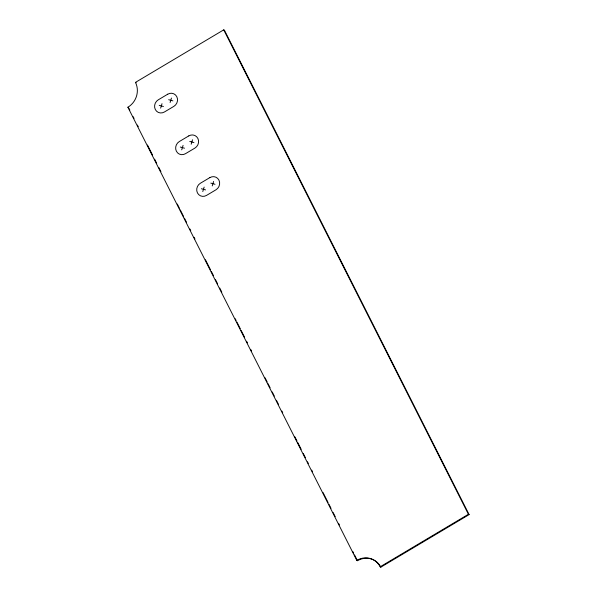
<?xml version="1.0" encoding="UTF-8"?>
<svg xmlns="http://www.w3.org/2000/svg" width="597" height="597" viewBox="0 0 597 597"><rect width="100%" height="100%" fill="white"/><g stroke="black" fill="none" stroke-linecap="round" stroke-linejoin="round"><path stroke-width="0.9" d="M160.645 108.147L162.011 103.684M170.1 102.52L171.466 98.057M181.719 149.854L183.078 145.392M191.174 144.22L192.532 139.765M202.786 191.555L204.144 187.1M212.241 185.928L213.599 181.466M135.467 82.386L223.726 29.85L224.405 30.193L469.108 514.614L380.841 567.15A18.41 17.097 -63 0 0 357.469 560.717L356.79 560.374L127.892 107.236A18.41 17.097 -63 0 0 135.467 82.386L136.146 82.729M356.79 560.374A18.41 17.097 -63 0 1 380.162 566.807L468.429 514.271L469.108 514.614M168.682 99.706L172.884 100.863M159.227 105.341L163.429 106.49M189.756 141.414L193.95 142.571M180.301 147.041L184.495 148.198M210.823 183.122L215.017 184.279M201.368 188.749L205.562 189.906M127.892 107.236L128.571 107.579M380.162 566.807L380.841 567.15M223.726 29.85L468.429 514.271M128.997 108.408L129.833 110.072M133.191 116.728L134.034 118.385M137.392 125.042L138.235 126.706M147.474 144.996L152.511 154.974M154.616 159.13L156.713 163.287M158.809 167.444L160.914 171.6M177.294 204.025L179.391 208.189M180.234 209.845L183.592 216.502M184.436 218.166L186.533 222.323M189.891 228.972L190.734 230.636M194.092 237.285L194.935 238.949M205.435 259.732L210.472 269.71M211.316 271.374L213.413 275.53M215.51 279.687L217.614 283.844M219.711 288.008L221.815 292.164M235.255 318.768L236.091 320.432M236.934 322.096L240.292 328.746M241.136 330.41L244.494 337.059M246.591 341.215L247.434 342.879M250.792 349.529L251.635 351.193M265.075 377.804L267.172 381.961M268.008 383.625L270.113 387.781M272.21 391.938L274.314 396.095M276.411 400.251L278.508 404.408M281.874 411.057L282.709 412.721M294.888 436.832L296.993 440.989M297.828 442.653L301.194 449.302M303.291 453.466L305.388 457.623M307.492 461.779L308.328 463.444M311.694 470.093L312.529 471.757M323.029 492.54L328.074 502.517M328.91 504.181L331.014 508.338M333.111 512.495L335.208 516.651M338.574 523.308L339.409 524.964M352.849 551.576L353.693 553.24M354.528 554.897L357.469 560.717M167.712 94.207L158.257 99.833A7.164 6.649 -63 0 0 155.31 109.497A7.164 6.649 -63 0 0 164.399 111.997L173.854 106.37A7.164 6.649 -63 0 0 176.802 96.707A7.164 6.649 -63 0 0 167.712 94.207M188.779 135.907L179.324 141.541A7.164 6.649 -63 0 0 176.376 151.205A7.164 6.649 -63 0 0 185.466 153.705L194.92 148.078A7.164 6.649 -63 0 0 197.868 138.414A7.164 6.649 -63 0 0 188.779 135.907M209.845 177.615L200.391 183.242A7.164 6.649 -63 0 0 197.443 192.906A7.164 6.649 -63 0 0 206.532 195.413L215.987 189.779A7.164 6.649 -63 0 0 218.935 180.115A7.164 6.649 -63 0 0 209.845 177.615"/></g></svg>
